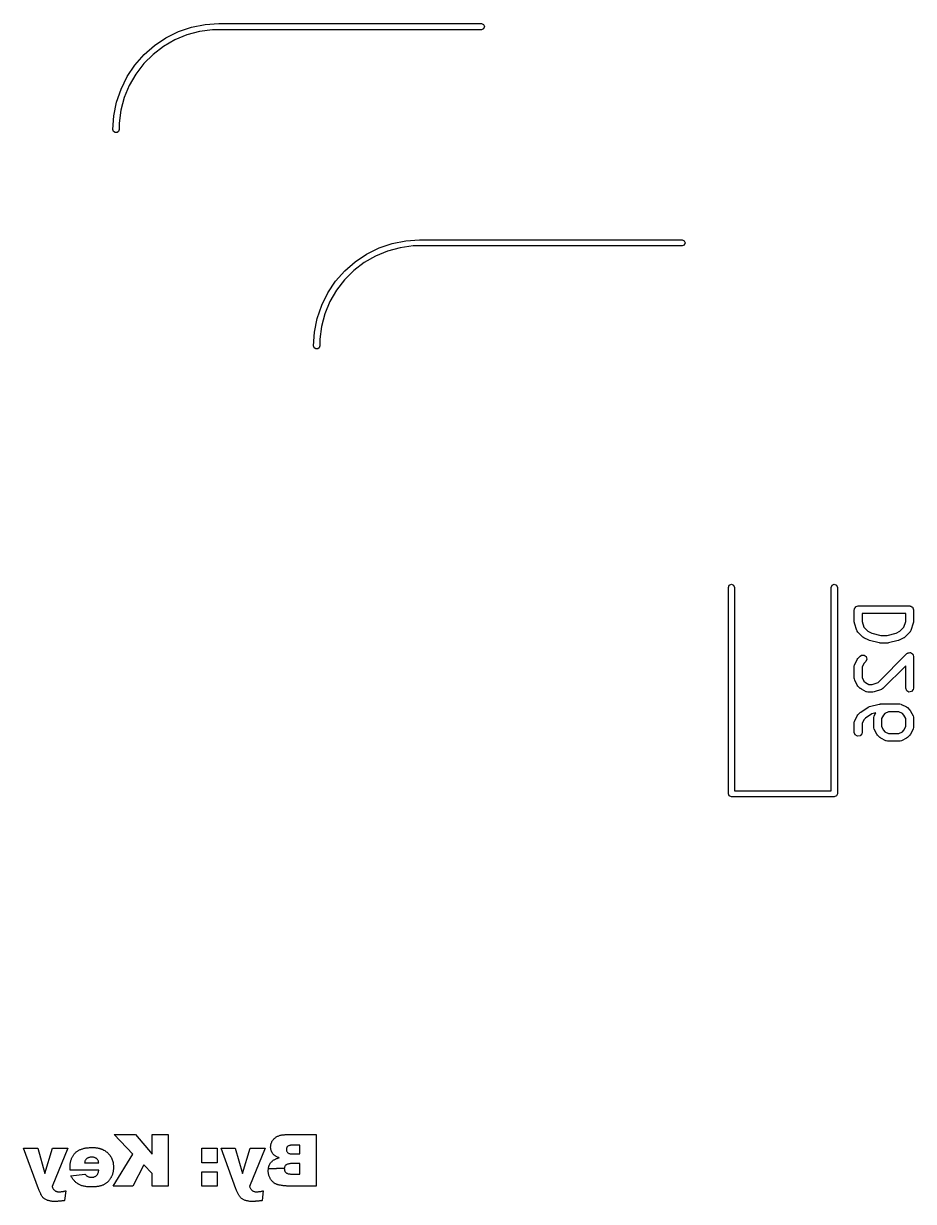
# Model space of a CAD drawing. Extents: x 54 to 195, y -146 to -31.
# Drawn here: x 177.84 to 195.13, y -111.17 to -88.29 of the extents above; entities that cross this region are included whole.
import ezdxf

# ---------------------------------------------------------------- set-up
doc = ezdxf.new("R2010")
doc.units = 0
doc.layers.add('BLACK', color=7, linetype='CONTINUOUS')

msp = doc.modelspace()

# ---------------------------------------------------------------- linework, layer by layer
at = {"layer": 'BLACK', "linetype": 'CONTINUOUS'}
for p, q in [((181.369, -88.3076), (181.637, -88.29)), ((181.637, -88.29), (186.737, -88.29)), ((186.737, -88.29), (186.78, -88.3076)), ((180.607, -88.566), (180.849, -88.4468)), ((181.013, -88.509), (180.778, -88.6063)), ((180.849, -88.4468), (181.104, -88.3602)), ((181.258, -88.4432), (181.013, -88.509)), ((181.104, -88.3602), (181.369, -88.3076)), ((181.51, -88.41), (181.258, -88.4432)), ((181.637, -88.41), (181.51, -88.41)), ((186.737, -88.41), (181.637, -88.41)), ((186.78, -88.3924), (186.737, -88.41)), ((186.78, -88.3076), (186.797, -88.35)), ((186.797, -88.35), (186.78, -88.3924)), ((180.181, -88.8934), (180.383, -88.7157)), ((180.557, -88.7335), (180.356, -88.8883)), ((180.383, -88.7157), (180.607, -88.566)), ((180.778, -88.6063), (180.557, -88.7335)), ((180.003, -89.096), (180.181, -88.8934)), ((180.356, -88.8883), (180.176, -89.0681)), ((179.853, -89.32), (180.003, -89.096)), ((180.176, -89.0681), (180.021, -89.2699)), ((179.734, -89.5617), (179.853, -89.32)), ((180.021, -89.2699), (179.894, -89.4901)), ((179.648, -89.8168), (179.734, -89.5617)), ((179.894, -89.4901), (179.797, -89.7251)), ((179.595, -90.0811), (179.648, -89.8168)), ((179.797, -89.7251), (179.731, -89.9707)), ((179.577, -90.35), (179.595, -90.0811)), ((179.731, -89.9707), (179.697, -90.2228)), ((179.589, -90.3853), (179.577, -90.35)), ((179.697, -90.35), (179.686, -90.3853)), ((179.697, -90.2228), (179.697, -90.35)), ((179.619, -90.4071), (179.589, -90.3853)), ((179.656, -90.4071), (179.619, -90.4071)), ((179.686, -90.3853), (179.656, -90.4071)), ((184.507, -92.766), (184.749, -92.6468)), ((184.749, -92.6468), (185.004, -92.5602)), ((185.158, -92.6432), (184.913, -92.709)), ((185.004, -92.5602), (185.269, -92.5076)), ((185.41, -92.61), (185.158, -92.6432)), ((185.269, -92.5076), (185.537, -92.49)), ((185.537, -92.61), (185.41, -92.61)), ((185.537, -92.49), (190.637, -92.49)), ((190.637, -92.61), (185.537, -92.61)), ((190.637, -92.49), (190.68, -92.5076)), ((190.68, -92.5924), (190.637, -92.61)), ((190.68, -92.5076), (190.697, -92.55)), ((190.697, -92.55), (190.68, -92.5924)), ((184.283, -92.9157), (184.507, -92.766)), ((184.678, -92.8063), (184.457, -92.9335)), ((184.913, -92.709), (184.678, -92.8063)), ((183.903, -93.296), (184.081, -93.0934)), ((184.256, -93.0883), (184.076, -93.2681)), ((184.081, -93.0934), (184.283, -92.9157)), ((184.457, -92.9335), (184.256, -93.0883)), ((183.753, -93.52), (183.903, -93.296)), ((184.076, -93.2681), (183.921, -93.4699)), ((183.634, -93.7617), (183.753, -93.52)), ((183.921, -93.4699), (183.794, -93.6901)), ((183.548, -94.0168), (183.634, -93.7617)), ((183.794, -93.6901), (183.697, -93.9251)), ((183.495, -94.2811), (183.548, -94.0168)), ((183.697, -93.9251), (183.631, -94.1707)), ((183.631, -94.1707), (183.597, -94.4228)), ((183.477, -94.55), (183.495, -94.2811)), ((183.597, -94.4228), (183.597, -94.55)), ((183.489, -94.5853), (183.477, -94.55)), ((183.519, -94.6071), (183.489, -94.5853)), ((183.556, -94.6071), (183.519, -94.6071)), ((183.586, -94.5853), (183.556, -94.6071)), ((183.597, -94.55), (183.586, -94.5853)), ((191.537, -99.24), (191.555, -99.1976)), ((191.537, -103.25), (191.537, -99.24)), ((191.555, -99.1976), (191.597, -99.18)), ((191.597, -99.18), (191.64, -99.1976)), ((191.64, -99.1976), (191.657, -99.24)), ((191.657, -99.24), (191.657, -103.19)), ((193.537, -99.24), (193.555, -99.1976)), ((193.537, -103.19), (193.537, -99.24)), ((193.555, -99.1976), (193.597, -99.18)), ((193.597, -99.18), (193.64, -99.1976)), ((193.64, -99.1976), (193.657, -99.24)), ((193.657, -99.24), (193.657, -103.25)), ((193.985, -99.6757), (193.987, -99.666)), ((193.985, -99.9138), (193.985, -99.6757)), ((193.986, -99.6627), (193.988, -99.6598)), ((193.987, -99.666), (193.986, -99.6627)), ((193.988, -99.6598), (193.99, -99.6501)), ((193.99, -99.6501), (194.002, -99.6351)), ((194.002, -99.6351), (194.012, -99.6183)), ((194.012, -99.6183), (194.018, -99.6159)), ((194.018, -99.6159), (194.023, -99.6108)), ((194.023, -99.6108), (194.042, -99.6074)), ((194.042, -99.6074), (194.06, -99.6007)), ((194.06, -99.6007), (195.06, -99.6007)), ((195.06, -99.6007), (195.07, -99.6024)), ((195.07, -99.6024), (195.073, -99.6019)), ((195.073, -99.6019), (195.076, -99.6035)), ((195.076, -99.6035), (195.086, -99.6052)), ((195.086, -99.6052), (195.101, -99.6178)), ((195.101, -99.6178), (195.118, -99.6275)), ((195.118, -99.6275), (195.12, -99.6339)), ((195.12, -99.6339), (195.125, -99.6382)), ((195.125, -99.6382), (195.128, -99.6574)), ((195.128, -99.6574), (195.135, -99.6757)), ((195.135, -99.6757), (195.135, -99.9138)), ((193.986, -99.9153), (193.985, -99.9138)), ((193.989, -99.9375), (193.986, -99.9153)), ((194.037, -100.08), (193.989, -99.9375)), ((194.985, -99.7507), (194.135, -99.7507)), ((194.135, -99.7507), (194.135, -99.9016)), ((194.135, -99.9016), (194.173, -100.016)), ((194.947, -100.016), (194.985, -99.9016)), ((194.985, -99.9016), (194.985, -99.7507)), ((195.131, -99.9375), (195.084, -100.08)), ((195.135, -99.9138), (195.131, -99.9359)), ((195.131, -99.9359), (195.131, -99.9375)), ((194.039, -100.084), (194.037, -100.08)), ((194.04, -100.088), (194.039, -100.084)), ((194.055, -100.11), (194.04, -100.088)), ((194.15, -100.205), (194.055, -100.11)), ((194.173, -100.016), (194.247, -100.09)), ((194.247, -100.09), (194.324, -100.129)), ((194.324, -100.129), (194.498, -100.172)), ((194.498, -100.172), (194.622, -100.172)), ((194.622, -100.172), (194.796, -100.129)), ((194.796, -100.129), (194.873, -100.09)), ((194.873, -100.09), (194.947, -100.016)), ((195.066, -100.11), (194.97, -100.205)), ((195.067, -100.106), (195.066, -100.11)), ((195.071, -100.103), (195.067, -100.106)), ((195.084, -100.08), (195.071, -100.103)), ((194.151, -100.206), (194.15, -100.205)), ((194.169, -100.219), (194.151, -100.206)), ((194.265, -100.267), (194.169, -100.219)), ((194.268, -100.267), (194.265, -100.267)), ((194.28, -100.272), (194.268, -100.267)), ((194.47, -100.32), (194.28, -100.272)), ((194.474, -100.32), (194.47, -100.32)), ((194.489, -100.322), (194.474, -100.32)), ((194.632, -100.322), (194.489, -100.322)), ((194.635, -100.321), (194.632, -100.322)), ((194.65, -100.32), (194.635, -100.321)), ((194.84, -100.272), (194.65, -100.32)), ((194.843, -100.27), (194.84, -100.272)), ((194.856, -100.267), (194.843, -100.27)), ((194.951, -100.219), (194.856, -100.267)), ((194.952, -100.218), (194.951, -100.219)), ((194.97, -100.205), (194.952, -100.218)), ((193.993, -100.737), (194.041, -100.642)), ((194.041, -100.642), (194.054, -100.624)), ((194.054, -100.624), (194.055, -100.623)), ((194.055, -100.623), (194.102, -100.575)), ((194.102, -100.575), (194.124, -100.56)), ((194.124, -100.56), (194.175, -100.556)), ((194.175, -100.556), (194.217, -100.585)), ((194.23, -100.635), (194.208, -100.681)), ((194.217, -100.585), (194.23, -100.635)), ((194.448, -101.086), (195.007, -100.527)), ((195.007, -100.527), (195.02, -100.518)), ((195.02, -100.518), (195.023, -100.516)), ((195.023, -100.516), (195.025, -100.515)), ((195.025, -100.515), (195.028, -100.513)), ((195.028, -100.513), (195.051, -100.511)), ((195.051, -100.511), (195.073, -100.507)), ((195.073, -100.507), (195.076, -100.508)), ((195.076, -100.508), (195.08, -100.508)), ((195.08, -100.508), (195.098, -100.521)), ((195.098, -100.521), (195.118, -100.532)), ((195.118, -100.532), (195.119, -100.535)), ((195.119, -100.535), (195.122, -100.537)), ((195.122, -100.537), (195.127, -100.559)), ((195.127, -100.559), (195.135, -100.58)), ((195.135, -100.58), (195.135, -101.2)), ((193.985, -100.771), (193.99, -100.745)), ((193.985, -101.009), (193.985, -100.771)), ((193.99, -100.745), (193.993, -100.742)), ((193.993, -100.742), (193.993, -100.737)), ((194.169, -100.72), (194.135, -100.789)), ((194.135, -100.789), (194.135, -100.991)), ((194.208, -100.681), (194.169, -100.72)), ((194.985, -100.762), (194.542, -101.205)), ((194.985, -101.2), (194.985, -100.762)), ((193.987, -101.013), (193.985, -101.009)), ((193.986, -101.018), (193.987, -101.013)), ((193.993, -101.043), (193.986, -101.018)), ((194.041, -101.138), (193.993, -101.043)), ((194.135, -100.991), (194.169, -101.06)), ((194.169, -101.06), (194.2, -101.09)), ((194.2, -101.09), (194.268, -101.125)), ((194.334, -101.125), (194.448, -101.086)), ((194.042, -101.139), (194.041, -101.138)), ((194.055, -101.157), (194.042, -101.139)), ((194.102, -101.205), (194.055, -101.157)), ((194.104, -101.206), (194.102, -101.205)), ((194.122, -101.219), (194.104, -101.206)), ((194.217, -101.267), (194.122, -101.219)), ((194.222, -101.267), (194.217, -101.267)), ((194.225, -101.27), (194.222, -101.267)), ((194.251, -101.275), (194.225, -101.27)), ((194.346, -101.275), (194.251, -101.275)), ((194.268, -101.125), (194.334, -101.125)), ((194.347, -101.274), (194.346, -101.275)), ((194.37, -101.271), (194.347, -101.274)), ((194.512, -101.223), (194.37, -101.271)), ((194.516, -101.22), (194.512, -101.223)), ((194.52, -101.22), (194.516, -101.22)), ((194.542, -101.205), (194.52, -101.22)), ((195.003, -101.248), (194.985, -101.2)), ((195.047, -101.273), (195.003, -101.248)), ((195.098, -101.264), (195.047, -101.273)), ((195.131, -101.225), (195.098, -101.264)), ((195.135, -101.2), (195.131, -101.225)), ((194.114, -101.661), (194.257, -101.566)), ((194.257, -101.566), (194.28, -101.556)), ((194.28, -101.555), (194.47, -101.508)), ((194.28, -101.556), (194.28, -101.555)), ((194.47, -101.508), (194.485, -101.507)), ((194.485, -101.507), (194.489, -101.505)), ((194.489, -101.505), (194.87, -101.505)), ((194.87, -101.505), (194.895, -101.51)), ((194.895, -101.51), (194.899, -101.513)), ((194.899, -101.513), (194.903, -101.513)), ((194.903, -101.513), (194.998, -101.561)), ((194.998, -101.561), (195.016, -101.574)), ((193.993, -101.833), (194.041, -101.737)), ((194.041, -101.737), (194.054, -101.719)), ((194.054, -101.719), (194.055, -101.718)), ((194.055, -101.718), (194.102, -101.67)), ((194.102, -101.67), (194.112, -101.664)), ((194.112, -101.664), (194.114, -101.661)), ((194.203, -101.782), (194.169, -101.815)), ((194.329, -101.698), (194.203, -101.782)), ((194.403, -101.679), (194.329, -101.698)), ((194.366, -101.771), (194.371, -101.745)), ((194.366, -101.961), (194.366, -101.771)), ((194.371, -101.745), (194.373, -101.742)), ((194.373, -101.742), (194.374, -101.737)), ((194.374, -101.737), (194.403, -101.679)), ((194.55, -101.72), (194.516, -101.789)), ((194.516, -101.789), (194.516, -101.944)), ((194.581, -101.69), (194.55, -101.72)), ((194.649, -101.655), (194.581, -101.69)), ((194.852, -101.655), (194.649, -101.655)), ((194.92, -101.69), (194.852, -101.655)), ((194.951, -101.72), (194.92, -101.69)), ((194.985, -101.789), (194.951, -101.72)), ((194.985, -101.944), (194.985, -101.789)), ((195.016, -101.574), (195.018, -101.575)), ((195.018, -101.575), (195.066, -101.623)), ((195.066, -101.623), (195.078, -101.641)), ((195.078, -101.641), (195.08, -101.642)), ((195.08, -101.642), (195.127, -101.737)), ((195.127, -101.737), (195.135, -101.762)), ((195.135, -101.762), (195.134, -101.767)), ((195.134, -101.767), (195.135, -101.771)), ((195.135, -101.771), (195.135, -101.961)), ((193.985, -101.866), (193.99, -101.841)), ((193.985, -102.057), (193.985, -101.866)), ((193.99, -101.841), (193.993, -101.837)), ((193.993, -101.837), (193.993, -101.833)), ((194.169, -101.815), (194.135, -101.884)), ((194.135, -101.884), (194.135, -102.057)), ((194.368, -101.966), (194.366, -101.961)), ((194.367, -101.97), (194.368, -101.966)), ((194.374, -101.995), (194.367, -101.97)), ((194.422, -102.09), (194.374, -101.995)), ((194.516, -101.944), (194.55, -102.012)), ((194.55, -102.012), (194.581, -102.043)), ((194.92, -102.043), (194.951, -102.012)), ((194.951, -102.012), (194.985, -101.944)), ((195.127, -101.995), (195.08, -102.09)), ((195.128, -101.991), (195.127, -101.995)), ((195.131, -101.987), (195.128, -101.991)), ((195.135, -101.961), (195.131, -101.987)), ((194.003, -102.105), (193.985, -102.057)), ((194.047, -102.131), (194.003, -102.105)), ((194.098, -102.122), (194.047, -102.131)), ((194.131, -102.082), (194.098, -102.122)), ((194.135, -102.057), (194.131, -102.082)), ((194.423, -102.091), (194.422, -102.09)), ((194.436, -102.11), (194.423, -102.091)), ((194.483, -102.157), (194.436, -102.11)), ((194.485, -102.158), (194.483, -102.157)), ((194.503, -102.171), (194.485, -102.158)), ((194.598, -102.219), (194.503, -102.171)), ((194.581, -102.043), (194.649, -102.077)), ((194.602, -102.219), (194.598, -102.219)), ((194.606, -102.222), (194.602, -102.219)), ((194.632, -102.227), (194.606, -102.222)), ((194.87, -102.227), (194.632, -102.227)), ((194.649, -102.077), (194.852, -102.077)), ((194.852, -102.077), (194.92, -102.043)), ((194.874, -102.225), (194.87, -102.227)), ((194.878, -102.226), (194.874, -102.225)), ((194.903, -102.219), (194.878, -102.226)), ((194.998, -102.171), (194.903, -102.219)), ((195, -102.17), (194.998, -102.171)), ((195.018, -102.157), (195, -102.17)), ((195.066, -102.11), (195.018, -102.157)), ((195.08, -102.09), (195.066, -102.108)), ((195.066, -102.108), (195.066, -102.11)), ((191.555, -103.292), (191.537, -103.25)), ((191.597, -103.31), (191.555, -103.292)), ((193.597, -103.31), (191.597, -103.31)), ((191.657, -103.19), (193.537, -103.19)), ((193.64, -103.292), (193.597, -103.31)), ((193.657, -103.25), (193.64, -103.292)), ((179.965, -110.247), (179.598, -109.87)), ((179.598, -109.87), (180.012, -109.87)), ((180.012, -109.87), (180.338, -110.248)), ((180.338, -110.248), (180.338, -109.87)), ((180.338, -109.87), (180.649, -109.87)), ((180.649, -109.87), (180.649, -110.87)), ((182.65, -110.049), (182.653, -110.037)), ((182.653, -110.037), (182.657, -110.026)), ((182.657, -110.026), (182.662, -110.016)), ((182.662, -110.016), (182.667, -110.005)), ((182.667, -110.005), (182.673, -109.995)), ((182.673, -109.995), (182.679, -109.985)), ((182.679, -109.985), (182.686, -109.975)), ((182.686, -109.975), (182.694, -109.965)), ((182.694, -109.965), (182.702, -109.956)), ((182.702, -109.956), (182.711, -109.947)), ((182.711, -109.947), (182.72, -109.938)), ((182.72, -109.938), (182.73, -109.93)), ((182.73, -109.93), (182.741, -109.922)), ((182.741, -109.922), (182.752, -109.915)), ((182.752, -109.915), (182.763, -109.908)), ((182.763, -109.908), (182.775, -109.902)), ((182.775, -109.902), (182.788, -109.896)), ((182.788, -109.896), (182.801, -109.891)), ((182.801, -109.891), (182.815, -109.887)), ((182.815, -109.887), (182.829, -109.883)), ((182.829, -109.883), (182.844, -109.879)), ((182.844, -109.879), (182.859, -109.876)), ((182.859, -109.876), (182.875, -109.874)), ((182.875, -109.874), (182.891, -109.872)), ((182.891, -109.872), (182.908, -109.871)), ((182.908, -109.871), (182.926, -109.87)), ((182.926, -109.87), (182.944, -109.87)), ((182.944, -109.87), (183.526, -109.87)), ((183.526, -109.87), (183.526, -110.87)), ((178.128, -110.92), (177.839, -110.135)), ((177.839, -110.135), (178.115, -110.135)), ((178.115, -110.135), (178.254, -110.625)), ((178.254, -110.625), (178.404, -110.135)), ((178.7, -110.135), (178.393, -110.874)), ((178.404, -110.135), (178.7, -110.135)), ((178.808, -110.268), (178.816, -110.258)), ((178.816, -110.258), (178.823, -110.249)), ((178.823, -110.249), (178.831, -110.239)), ((178.831, -110.239), (178.839, -110.231)), ((178.839, -110.231), (178.847, -110.222)), ((178.847, -110.222), (178.856, -110.214)), ((178.856, -110.214), (178.865, -110.206)), ((178.865, -110.206), (178.875, -110.199)), ((178.875, -110.199), (178.885, -110.191)), ((178.885, -110.191), (178.895, -110.185)), ((178.895, -110.185), (178.905, -110.178)), ((178.905, -110.178), (178.916, -110.172)), ((178.916, -110.172), (178.927, -110.166)), ((178.927, -110.166), (178.939, -110.16)), ((178.939, -110.16), (178.951, -110.155)), ((178.951, -110.155), (178.964, -110.15)), ((178.964, -110.15), (178.977, -110.146)), ((178.977, -110.146), (178.99, -110.142)), ((178.99, -110.142), (179.005, -110.138)), ((179.005, -110.138), (179.019, -110.134)), ((179.019, -110.134), (179.034, -110.131)), ((179.034, -110.131), (179.05, -110.129)), ((179.05, -110.129), (179.066, -110.126)), ((179.066, -110.126), (179.083, -110.124)), ((179.083, -110.124), (179.1, -110.123)), ((179.1, -110.123), (179.118, -110.121)), ((179.118, -110.121), (179.136, -110.12)), ((179.136, -110.12), (179.155, -110.12)), ((179.155, -110.12), (179.175, -110.12)), ((179.175, -110.12), (179.186, -110.12)), ((179.186, -110.12), (179.198, -110.12)), ((179.198, -110.12), (179.21, -110.121)), ((179.21, -110.121), (179.221, -110.121)), ((179.221, -110.121), (179.233, -110.122)), ((179.233, -110.122), (179.244, -110.123)), ((179.244, -110.123), (179.255, -110.125)), ((179.255, -110.125), (179.266, -110.126)), ((179.266, -110.126), (179.276, -110.128)), ((179.276, -110.128), (179.287, -110.13)), ((179.287, -110.13), (179.297, -110.132)), ((179.297, -110.132), (179.308, -110.135)), ((179.308, -110.135), (179.318, -110.137)), ((179.318, -110.137), (179.327, -110.14)), ((179.327, -110.14), (179.337, -110.143)), ((179.337, -110.143), (179.347, -110.146)), ((179.347, -110.146), (179.356, -110.15)), ((179.356, -110.15), (179.365, -110.153)), ((179.365, -110.153), (179.383, -110.161)), ((179.383, -110.161), (179.4, -110.17)), ((179.4, -110.17), (179.417, -110.179)), ((179.417, -110.179), (179.433, -110.19)), ((179.433, -110.19), (179.448, -110.201)), ((179.448, -110.201), (179.463, -110.213)), ((179.463, -110.213), (179.477, -110.226)), ((179.477, -110.226), (179.484, -110.233)), ((179.484, -110.233), (179.497, -110.246)), ((179.497, -110.246), (179.509, -110.261)), ((179.509, -110.261), (179.52, -110.276)), ((179.582, -110.87), (179.965, -110.247)), ((181.303, -110.417), (181.303, -110.135)), ((181.303, -110.135), (181.602, -110.135)), ((181.602, -110.135), (181.602, -110.417)), ((181.967, -110.92), (181.678, -110.135)), ((181.678, -110.135), (181.953, -110.135)), ((181.953, -110.135), (182.092, -110.625)), ((182.092, -110.625), (182.243, -110.135)), ((182.538, -110.135), (182.232, -110.874)), ((182.243, -110.135), (182.538, -110.135)), ((182.642, -110.109), (182.643, -110.096)), ((182.642, -110.119), (182.642, -110.109)), ((182.643, -110.13), (182.642, -110.119)), ((182.643, -110.084), (182.645, -110.072)), ((182.643, -110.096), (182.643, -110.084)), ((182.644, -110.14), (182.643, -110.13)), ((182.646, -110.15), (182.644, -110.14)), ((182.645, -110.072), (182.647, -110.06)), ((182.647, -110.157), (182.646, -110.15)), ((182.647, -110.06), (182.65, -110.049)), ((182.648, -110.16), (182.647, -110.157)), ((182.65, -110.169), (182.648, -110.16)), ((182.653, -110.179), (182.65, -110.169)), ((182.656, -110.188), (182.653, -110.179)), ((182.66, -110.197), (182.656, -110.188)), ((182.664, -110.206), (182.66, -110.197)), ((182.669, -110.215), (182.664, -110.206)), ((182.674, -110.223), (182.669, -110.215)), ((182.679, -110.231), (182.674, -110.223)), ((182.685, -110.24), (182.679, -110.231)), ((182.691, -110.248), (182.685, -110.24)), ((182.698, -110.255), (182.691, -110.248)), ((182.705, -110.263), (182.698, -110.255)), ((182.713, -110.27), (182.705, -110.263)), ((182.948, -110.145), (182.947, -110.157)), ((182.947, -110.157), (182.947, -110.165)), ((182.947, -110.165), (182.948, -110.175)), ((182.95, -110.134), (182.948, -110.145)), ((182.948, -110.175), (182.951, -110.186)), ((182.953, -110.124), (182.95, -110.134)), ((182.951, -110.186), (182.955, -110.197)), ((182.958, -110.114), (182.953, -110.124)), ((182.955, -110.197), (182.961, -110.206)), ((182.965, -110.106), (182.958, -110.114)), ((182.961, -110.206), (182.967, -110.215)), ((182.972, -110.098), (182.965, -110.106)), ((182.967, -110.215), (182.976, -110.222)), ((182.976, -110.095), (182.972, -110.098)), ((182.986, -110.089), (182.976, -110.095)), ((182.976, -110.222), (182.986, -110.229)), ((182.995, -110.084), (182.986, -110.089)), ((182.986, -110.229), (182.995, -110.233)), ((183.006, -110.081), (182.995, -110.084)), ((182.995, -110.233), (183.006, -110.237)), ((183.018, -110.078), (183.006, -110.081)), ((183.006, -110.237), (183.019, -110.24)), ((183.028, -110.076), (183.018, -110.078)), ((183.019, -110.24), (183.029, -110.242)), ((183.038, -110.075), (183.028, -110.076)), ((183.029, -110.242), (183.04, -110.243)), ((183.05, -110.074), (183.038, -110.075)), ((183.04, -110.243), (183.051, -110.244)), ((183.062, -110.073), (183.05, -110.074)), ((183.051, -110.244), (183.064, -110.245)), ((183.075, -110.073), (183.062, -110.073)), ((183.064, -110.245), (183.077, -110.245)), ((183.212, -110.073), (183.075, -110.073)), ((183.077, -110.245), (183.212, -110.245)), ((183.212, -110.245), (183.212, -110.073)), ((178.742, -110.492), (178.743, -110.476)), ((178.742, -110.509), (178.742, -110.492)), ((178.743, -110.476), (178.745, -110.46)), ((178.745, -110.46), (178.746, -110.444)), ((178.746, -110.444), (178.748, -110.429)), ((178.748, -110.429), (178.75, -110.417)), ((178.75, -110.417), (178.751, -110.414)), ((178.751, -110.414), (178.754, -110.4)), ((178.754, -110.4), (178.757, -110.386)), ((178.757, -110.386), (178.76, -110.372)), ((178.76, -110.372), (178.764, -110.359)), ((178.764, -110.359), (178.768, -110.346)), ((178.768, -110.346), (178.773, -110.334)), ((178.773, -110.334), (178.778, -110.322)), ((178.778, -110.322), (178.783, -110.31)), ((178.783, -110.31), (178.789, -110.299)), ((178.789, -110.299), (178.795, -110.288)), ((178.795, -110.288), (178.802, -110.278)), ((178.802, -110.278), (178.808, -110.268)), ((179.028, -110.406), (179.026, -110.417)), ((179.026, -110.417), (179.302, -110.417)), ((179.03, -110.396), (179.028, -110.406)), ((179.033, -110.386), (179.03, -110.396)), ((179.037, -110.375), (179.033, -110.386)), ((179.042, -110.364), (179.037, -110.375)), ((179.049, -110.354), (179.042, -110.364)), ((179.056, -110.345), (179.049, -110.354)), ((179.063, -110.338), (179.056, -110.345)), ((179.07, -110.333), (179.063, -110.338)), ((179.079, -110.327), (179.07, -110.333)), ((179.089, -110.322), (179.079, -110.327)), ((179.099, -110.317), (179.089, -110.322)), ((179.111, -110.314), (179.099, -110.317)), ((179.123, -110.311), (179.111, -110.314)), ((179.135, -110.309), (179.123, -110.311)), ((179.145, -110.308), (179.135, -110.309)), ((179.156, -110.307), (179.145, -110.308)), ((179.163, -110.307), (179.156, -110.307)), ((179.175, -110.308), (179.163, -110.307)), ((179.187, -110.309), (179.175, -110.308)), ((179.198, -110.31), (179.187, -110.309)), ((179.209, -110.313), (179.198, -110.31)), ((179.219, -110.316), (179.209, -110.313)), ((179.229, -110.319), (179.219, -110.316)), ((179.239, -110.324), (179.229, -110.319)), ((179.248, -110.329), (179.239, -110.324)), ((179.256, -110.335), (179.248, -110.329)), ((179.264, -110.341), (179.256, -110.335)), ((179.269, -110.346), (179.264, -110.341)), ((179.277, -110.354), (179.269, -110.346)), ((179.283, -110.363), (179.277, -110.354)), ((179.289, -110.373), (179.283, -110.363)), ((179.293, -110.382), (179.289, -110.373)), ((179.296, -110.392), (179.293, -110.382)), ((179.299, -110.403), (179.296, -110.392)), ((179.301, -110.414), (179.299, -110.403)), ((179.302, -110.417), (179.301, -110.414)), ((179.52, -110.276), (179.53, -110.291)), ((179.53, -110.291), (179.539, -110.307)), ((179.539, -110.307), (179.548, -110.323)), ((179.548, -110.323), (179.556, -110.34)), ((179.556, -110.34), (179.563, -110.357)), ((179.563, -110.357), (179.569, -110.375)), ((179.569, -110.375), (179.574, -110.394)), ((179.574, -110.394), (179.578, -110.413)), ((179.578, -110.413), (179.58, -110.422)), ((179.58, -110.422), (179.581, -110.432)), ((179.581, -110.432), (179.583, -110.442)), ((179.583, -110.442), (179.584, -110.452)), ((179.584, -110.452), (179.585, -110.462)), ((179.585, -110.462), (179.586, -110.472)), ((179.586, -110.472), (179.586, -110.483)), ((179.586, -110.483), (179.586, -110.493)), ((179.586, -110.493), (179.587, -110.504)), ((180.177, -110.458), (179.965, -110.87)), ((180.338, -110.626), (180.177, -110.458)), ((181.602, -110.417), (181.303, -110.417)), ((182.605, -110.496), (182.608, -110.485)), ((182.608, -110.485), (182.612, -110.475)), ((182.612, -110.475), (182.615, -110.465)), ((182.615, -110.465), (182.62, -110.456)), ((182.62, -110.456), (182.624, -110.446)), ((182.624, -110.446), (182.629, -110.437)), ((182.629, -110.437), (182.635, -110.428)), ((182.635, -110.428), (182.64, -110.42)), ((182.64, -110.42), (182.647, -110.412)), ((182.647, -110.412), (182.653, -110.404)), ((182.653, -110.404), (182.66, -110.396)), ((182.66, -110.396), (182.668, -110.388)), ((182.668, -110.388), (182.676, -110.381)), ((182.676, -110.381), (182.684, -110.375)), ((182.684, -110.375), (182.693, -110.368)), ((182.693, -110.368), (182.702, -110.362)), ((182.702, -110.362), (182.712, -110.356)), ((182.712, -110.356), (182.722, -110.35)), ((182.722, -110.277), (182.713, -110.27)), ((182.731, -110.283), (182.722, -110.277)), ((182.722, -110.35), (182.733, -110.345)), ((182.74, -110.29), (182.731, -110.283)), ((182.733, -110.345), (182.744, -110.34)), ((182.751, -110.296), (182.74, -110.29)), ((182.744, -110.34), (182.756, -110.335)), ((182.761, -110.301), (182.751, -110.296)), ((182.756, -110.335), (182.768, -110.331)), ((182.773, -110.307), (182.761, -110.301)), ((182.768, -110.331), (182.78, -110.327)), ((182.785, -110.312), (182.773, -110.307)), ((182.78, -110.327), (182.793, -110.323)), ((182.798, -110.316), (182.785, -110.312)), ((182.793, -110.323), (182.806, -110.319)), ((182.806, -110.319), (182.798, -110.316)), ((182.915, -110.491), (182.912, -110.5)), ((182.92, -110.482), (182.915, -110.491)), ((182.926, -110.474), (182.92, -110.482)), ((182.932, -110.466), (182.926, -110.474)), ((182.94, -110.459), (182.932, -110.466)), ((182.949, -110.453), (182.94, -110.459)), ((182.959, -110.448), (182.949, -110.453)), ((182.971, -110.443), (182.959, -110.448)), ((182.981, -110.44), (182.971, -110.443)), ((182.992, -110.438), (182.981, -110.44)), ((183.004, -110.436), (182.992, -110.438)), ((183.016, -110.434), (183.004, -110.436)), ((183.03, -110.433), (183.016, -110.434)), ((183.044, -110.432), (183.03, -110.433)), ((183.054, -110.432), (183.044, -110.432)), ((183.212, -110.432), (183.054, -110.432)), ((183.212, -110.636), (183.212, -110.432)), ((178.742, -110.527), (178.742, -110.509)), ((178.742, -110.557), (178.742, -110.527)), ((179.302, -110.557), (178.742, -110.557)), ((178.758, -110.667), (179.033, -110.636)), ((178.766, -110.681), (178.758, -110.667)), ((178.774, -110.695), (178.766, -110.681)), ((178.782, -110.708), (178.774, -110.695)), ((178.791, -110.721), (178.782, -110.708)), ((178.8, -110.733), (178.791, -110.721)), ((179.033, -110.636), (179.041, -110.645)), ((179.041, -110.645), (179.049, -110.653)), ((179.049, -110.653), (179.057, -110.66)), ((179.057, -110.66), (179.064, -110.667)), ((179.064, -110.667), (179.073, -110.674)), ((179.073, -110.674), (179.082, -110.679)), ((179.082, -110.679), (179.091, -110.683)), ((179.091, -110.683), (179.101, -110.687)), ((179.101, -110.687), (179.11, -110.691)), ((179.11, -110.691), (179.12, -110.693)), ((179.12, -110.693), (179.13, -110.695)), ((179.13, -110.695), (179.14, -110.697)), ((179.14, -110.697), (179.15, -110.698)), ((179.15, -110.698), (179.16, -110.698)), ((179.16, -110.698), (179.168, -110.698)), ((179.168, -110.698), (179.18, -110.697)), ((179.18, -110.697), (179.191, -110.695)), ((179.191, -110.695), (179.202, -110.693)), ((179.202, -110.693), (179.212, -110.689)), ((179.212, -110.689), (179.222, -110.685)), ((179.222, -110.685), (179.232, -110.68)), ((179.232, -110.68), (179.241, -110.675)), ((179.241, -110.675), (179.25, -110.668)), ((179.25, -110.668), (179.258, -110.661)), ((179.258, -110.661), (179.266, -110.653)), ((179.266, -110.653), (179.268, -110.651)), ((179.268, -110.651), (179.274, -110.642)), ((179.274, -110.642), (179.28, -110.633)), ((179.28, -110.633), (179.286, -110.622)), ((179.286, -110.622), (179.29, -110.61)), ((179.29, -110.61), (179.294, -110.601)), ((179.294, -110.601), (179.296, -110.591)), ((179.296, -110.591), (179.299, -110.58)), ((179.299, -110.58), (179.301, -110.569)), ((179.301, -110.569), (179.302, -110.557)), ((179.532, -110.714), (179.525, -110.725)), ((179.539, -110.703), (179.532, -110.714)), ((179.545, -110.691), (179.539, -110.703)), ((179.551, -110.68), (179.545, -110.691)), ((179.556, -110.668), (179.551, -110.68)), ((179.561, -110.655), (179.556, -110.668)), ((179.565, -110.643), (179.561, -110.655)), ((179.569, -110.63), (179.565, -110.643)), ((179.573, -110.617), (179.569, -110.63)), ((179.576, -110.604), (179.573, -110.617)), ((179.579, -110.59), (179.576, -110.604)), ((179.581, -110.576), (179.579, -110.59)), ((179.583, -110.562), (179.581, -110.576)), ((179.585, -110.548), (179.583, -110.562)), ((179.586, -110.534), (179.585, -110.548)), ((179.587, -110.504), (179.586, -110.519)), ((179.586, -110.519), (179.586, -110.534)), ((180.338, -110.87), (180.338, -110.626)), ((181.303, -110.87), (181.303, -110.589)), ((181.303, -110.589), (181.602, -110.589)), ((181.602, -110.589), (181.602, -110.87)), ((182.595, -110.576), (182.596, -110.563)), ((182.596, -110.586), (182.595, -110.576)), ((182.596, -110.551), (182.597, -110.54)), ((182.596, -110.563), (182.596, -110.551)), ((182.596, -110.596), (182.596, -110.586)), ((182.597, -110.61), (182.596, -110.596)), ((182.597, -110.54), (182.598, -110.531)), ((182.599, -110.624), (182.597, -110.61)), ((182.598, -110.531), (182.908, -110.52)), ((182.908, -110.52), (182.598, -110.531)), ((182.598, -110.531), (182.599, -110.528)), ((182.599, -110.528), (182.6, -110.517)), ((182.601, -110.638), (182.599, -110.624)), ((182.6, -110.517), (182.603, -110.506)), ((182.604, -110.652), (182.601, -110.638)), ((182.603, -110.506), (182.605, -110.496)), ((182.608, -110.665), (182.604, -110.652)), ((182.613, -110.679), (182.608, -110.665)), ((182.618, -110.691), (182.613, -110.679)), ((182.623, -110.704), (182.618, -110.691)), ((182.63, -110.716), (182.623, -110.704)), ((182.632, -110.72), (182.63, -110.716)), ((182.639, -110.732), (182.632, -110.72)), ((182.908, -110.52), (182.907, -110.531)), ((182.907, -110.531), (182.908, -110.542)), ((182.909, -110.51), (182.908, -110.52)), ((182.908, -110.542), (182.909, -110.553)), ((182.912, -110.5), (182.909, -110.51)), ((182.909, -110.553), (182.912, -110.564)), ((182.912, -110.564), (182.916, -110.574)), ((182.916, -110.574), (182.92, -110.583)), ((182.92, -110.583), (182.926, -110.592)), ((182.926, -110.592), (182.933, -110.6)), ((182.933, -110.6), (182.94, -110.607)), ((182.94, -110.607), (182.942, -110.609)), ((182.942, -110.609), (182.952, -110.615)), ((182.952, -110.615), (182.963, -110.621)), ((182.963, -110.621), (182.972, -110.624)), ((182.972, -110.624), (182.982, -110.628)), ((182.982, -110.628), (182.992, -110.63)), ((182.992, -110.63), (183.004, -110.632)), ((183.004, -110.632), (183.016, -110.634)), ((183.016, -110.634), (183.03, -110.635)), ((183.03, -110.635), (183.044, -110.635)), ((183.044, -110.635), (183.054, -110.636)), ((183.054, -110.636), (183.212, -110.636)), ((178.134, -110.937), (178.128, -110.92)), ((178.141, -110.952), (178.134, -110.937)), ((178.147, -110.967), (178.141, -110.952)), ((178.393, -110.874), (178.397, -110.885)), ((178.397, -110.885), (178.402, -110.895)), ((178.402, -110.895), (178.406, -110.905)), ((178.406, -110.905), (178.411, -110.914)), ((178.411, -110.914), (178.417, -110.924)), ((178.417, -110.924), (178.424, -110.934)), ((178.424, -110.934), (178.431, -110.943)), ((178.431, -110.943), (178.438, -110.95)), ((178.438, -110.95), (178.445, -110.956)), ((178.809, -110.745), (178.8, -110.733)), ((178.818, -110.757), (178.809, -110.745)), ((178.827, -110.767), (178.818, -110.757)), ((178.837, -110.778), (178.827, -110.767)), ((178.847, -110.787), (178.837, -110.778)), ((178.857, -110.796), (178.847, -110.787)), ((178.867, -110.805), (178.857, -110.796)), ((178.878, -110.813), (178.867, -110.805)), ((178.888, -110.821), (178.878, -110.813)), ((178.899, -110.828), (178.888, -110.821)), ((178.91, -110.835), (178.899, -110.828)), ((178.922, -110.841), (178.91, -110.835)), ((178.934, -110.847), (178.922, -110.841)), ((178.946, -110.852), (178.934, -110.847)), ((178.96, -110.857), (178.946, -110.852)), ((178.974, -110.862), (178.96, -110.857)), ((178.988, -110.866), (178.974, -110.862)), ((179.003, -110.87), (178.988, -110.866)), ((179.019, -110.873), (179.003, -110.87)), ((179.035, -110.876), (179.019, -110.873)), ((179.052, -110.878), (179.035, -110.876)), ((179.07, -110.881), (179.052, -110.878)), ((179.088, -110.882), (179.07, -110.881)), ((179.106, -110.884), (179.088, -110.882)), ((179.126, -110.885), (179.106, -110.884)), ((179.136, -110.885), (179.126, -110.885)), ((179.146, -110.885), (179.136, -110.885)), ((179.156, -110.886), (179.146, -110.885)), ((179.166, -110.886), (179.156, -110.886)), ((179.184, -110.885), (179.166, -110.886)), ((179.201, -110.885), (179.184, -110.885)), ((179.218, -110.884), (179.201, -110.885)), ((179.235, -110.883), (179.218, -110.884)), ((179.251, -110.882), (179.235, -110.883)), ((179.266, -110.88), (179.251, -110.882)), ((179.281, -110.878), (179.266, -110.88)), ((179.296, -110.875), (179.281, -110.878)), ((179.31, -110.873), (179.296, -110.875)), ((179.323, -110.87), (179.31, -110.873)), ((179.336, -110.866), (179.323, -110.87)), ((179.349, -110.863), (179.336, -110.866)), ((179.361, -110.859), (179.349, -110.863)), ((179.373, -110.854), (179.361, -110.859)), ((179.384, -110.85), (179.373, -110.854)), ((179.394, -110.845), (179.384, -110.85)), ((179.405, -110.839), (179.394, -110.845)), ((179.415, -110.834), (179.405, -110.839)), ((179.424, -110.828), (179.415, -110.834)), ((179.434, -110.821), (179.424, -110.828)), ((179.443, -110.814), (179.434, -110.821)), ((179.453, -110.807), (179.443, -110.814)), ((179.462, -110.799), (179.453, -110.807)), ((179.47, -110.791), (179.462, -110.799)), ((179.479, -110.783), (179.47, -110.791)), ((179.487, -110.774), (179.479, -110.783)), ((179.495, -110.765), (179.487, -110.774)), ((179.503, -110.756), (179.495, -110.765)), ((179.511, -110.746), (179.503, -110.756)), ((179.518, -110.736), (179.511, -110.746)), ((179.525, -110.725), (179.518, -110.736)), ((179.965, -110.87), (179.582, -110.87)), ((180.649, -110.87), (180.338, -110.87)), ((181.602, -110.87), (181.303, -110.87)), ((181.973, -110.937), (181.967, -110.92)), ((181.979, -110.952), (181.973, -110.937)), ((181.985, -110.967), (181.979, -110.952)), ((182.232, -110.874), (182.236, -110.885)), ((182.236, -110.885), (182.24, -110.895)), ((182.24, -110.895), (182.245, -110.905)), ((182.245, -110.905), (182.249, -110.914)), ((182.249, -110.914), (182.256, -110.924)), ((182.256, -110.924), (182.262, -110.934)), ((182.262, -110.934), (182.269, -110.943)), ((182.269, -110.943), (182.276, -110.95)), ((182.276, -110.95), (182.284, -110.956)), ((182.646, -110.743), (182.639, -110.732)), ((182.654, -110.754), (182.646, -110.743)), ((182.663, -110.765), (182.654, -110.754)), ((182.672, -110.775), (182.663, -110.765)), ((182.681, -110.784), (182.672, -110.775)), ((182.691, -110.793), (182.681, -110.784)), ((182.701, -110.802), (182.691, -110.793)), ((182.712, -110.81), (182.701, -110.802)), ((182.724, -110.817), (182.712, -110.81)), ((182.731, -110.822), (182.724, -110.817)), ((182.742, -110.828), (182.731, -110.822)), ((182.753, -110.833), (182.742, -110.828)), ((182.763, -110.836), (182.753, -110.833)), ((182.773, -110.84), (182.763, -110.836)), ((182.784, -110.843), (182.773, -110.84)), ((182.796, -110.846), (182.784, -110.843)), ((182.808, -110.849), (182.796, -110.846)), ((182.821, -110.851), (182.808, -110.849)), ((182.835, -110.854), (182.821, -110.851)), ((182.85, -110.856), (182.835, -110.854)), ((182.862, -110.858), (182.85, -110.856)), ((182.875, -110.859), (182.862, -110.858)), ((182.887, -110.861), (182.875, -110.859)), ((182.898, -110.862), (182.887, -110.861)), ((182.908, -110.863), (182.898, -110.862)), ((182.918, -110.864), (182.908, -110.863)), ((182.933, -110.866), (182.918, -110.864)), ((182.945, -110.867), (182.933, -110.866)), ((182.957, -110.868), (182.945, -110.867)), ((182.967, -110.869), (182.957, -110.868)), ((182.979, -110.87), (182.967, -110.869)), ((182.989, -110.87), (182.979, -110.87)), ((183.526, -110.87), (182.989, -110.87)), ((178.153, -110.982), (178.147, -110.967)), ((178.159, -110.995), (178.153, -110.982)), ((178.166, -111.008), (178.159, -110.995)), ((178.172, -111.021), (178.166, -111.008)), ((178.178, -111.032), (178.172, -111.021)), ((178.185, -111.043), (178.178, -111.032)), ((178.191, -111.053), (178.185, -111.043)), ((178.197, -111.063), (178.191, -111.053)), ((178.204, -111.072), (178.197, -111.063)), ((178.21, -111.08), (178.204, -111.072)), ((178.216, -111.088), (178.21, -111.08)), ((178.226, -111.098), (178.216, -111.088)), ((178.229, -111.101), (178.226, -111.098)), ((178.238, -111.109), (178.229, -111.101)), ((178.249, -111.116), (178.238, -111.109)), ((178.259, -111.123), (178.249, -111.116)), ((178.27, -111.13), (178.259, -111.123)), ((178.282, -111.136), (178.27, -111.13)), ((178.295, -111.141), (178.282, -111.136)), ((178.307, -111.146), (178.295, -111.141)), ((178.321, -111.15), (178.307, -111.146)), ((178.335, -111.154), (178.321, -111.15)), ((178.35, -111.158), (178.335, -111.154)), ((178.365, -111.161), (178.35, -111.158)), ((178.381, -111.163), (178.365, -111.161)), ((178.398, -111.165), (178.381, -111.163)), ((178.415, -111.166), (178.398, -111.165)), ((178.433, -111.167), (178.415, -111.166)), ((178.451, -111.167), (178.433, -111.167)), ((178.445, -110.956), (178.451, -110.961)), ((178.451, -110.961), (178.462, -110.967)), ((178.463, -111.167), (178.451, -111.167)), ((178.462, -110.967), (178.471, -110.97)), ((178.476, -111.166), (178.463, -111.167)), ((178.471, -110.97), (178.481, -110.974)), ((178.49, -111.166), (178.476, -111.166)), ((178.481, -110.974), (178.491, -110.976)), ((178.5, -111.165), (178.49, -111.166)), ((178.491, -110.976), (178.502, -110.978)), ((178.511, -111.164), (178.5, -111.165)), ((178.502, -110.978), (178.513, -110.979)), ((178.522, -111.163), (178.511, -111.164)), ((178.513, -110.979), (178.525, -110.979)), ((178.534, -111.162), (178.522, -111.163)), ((178.525, -110.979), (178.535, -110.979)), ((178.546, -111.161), (178.534, -111.162)), ((178.535, -110.979), (178.548, -110.979)), ((178.559, -111.16), (178.546, -111.161)), ((178.548, -110.979), (178.562, -110.978)), ((178.572, -111.159), (178.559, -111.16)), ((178.562, -110.978), (178.575, -110.977)), ((178.586, -111.157), (178.572, -111.159)), ((178.575, -110.977), (178.588, -110.976)), ((178.6, -111.156), (178.586, -111.157)), ((178.588, -110.976), (178.6, -110.974)), ((178.6, -110.974), (178.613, -110.972)), ((178.615, -111.154), (178.6, -111.156)), ((178.613, -110.972), (178.625, -110.969)), ((178.63, -111.152), (178.615, -111.154)), ((178.625, -110.969), (178.637, -110.966)), ((178.638, -111.151), (178.63, -111.152)), ((178.637, -110.966), (178.648, -110.963)), ((178.66, -110.959), (178.638, -111.151)), ((178.648, -110.963), (178.66, -110.959)), ((181.992, -110.982), (181.985, -110.967)), ((181.998, -110.995), (181.992, -110.982)), ((182.004, -111.008), (181.998, -110.995)), ((182.01, -111.021), (182.004, -111.008)), ((182.017, -111.032), (182.01, -111.021)), ((182.023, -111.043), (182.017, -111.032)), ((182.029, -111.053), (182.023, -111.043)), ((182.036, -111.063), (182.029, -111.053)), ((182.042, -111.072), (182.036, -111.063)), ((182.048, -111.08), (182.042, -111.072)), ((182.055, -111.088), (182.048, -111.08)), ((182.064, -111.098), (182.055, -111.088)), ((182.068, -111.101), (182.064, -111.098)), ((182.077, -111.109), (182.068, -111.101)), ((182.087, -111.116), (182.077, -111.109)), ((182.098, -111.123), (182.087, -111.116)), ((182.109, -111.13), (182.098, -111.123)), ((182.121, -111.136), (182.109, -111.13)), ((182.133, -111.141), (182.121, -111.136)), ((182.146, -111.146), (182.133, -111.141)), ((182.16, -111.15), (182.146, -111.146)), ((182.174, -111.154), (182.16, -111.15)), ((182.189, -111.158), (182.174, -111.154)), ((182.204, -111.161), (182.189, -111.158)), ((182.22, -111.163), (182.204, -111.161)), ((182.236, -111.165), (182.22, -111.163)), ((182.254, -111.166), (182.236, -111.165)), ((182.271, -111.167), (182.254, -111.166)), ((182.29, -111.167), (182.271, -111.167)), ((182.284, -110.956), (182.29, -110.961)), ((182.29, -110.961), (182.3, -110.967)), ((182.301, -111.167), (182.29, -111.167)), ((182.3, -110.967), (182.309, -110.97)), ((182.315, -111.166), (182.301, -111.167)), ((182.309, -110.97), (182.319, -110.974)), ((182.329, -111.166), (182.315, -111.166)), ((182.319, -110.974), (182.329, -110.976)), ((182.329, -110.976), (182.34, -110.978)), ((182.339, -111.165), (182.329, -111.166)), ((182.35, -111.164), (182.339, -111.165)), ((182.34, -110.978), (182.352, -110.979)), ((182.361, -111.163), (182.35, -111.164)), ((182.352, -110.979), (182.364, -110.979)), ((182.372, -111.162), (182.361, -111.163)), ((182.364, -110.979), (182.373, -110.979)), ((182.385, -111.161), (182.372, -111.162)), ((182.373, -110.979), (182.387, -110.979)), ((182.397, -111.16), (182.385, -111.161)), ((182.387, -110.979), (182.4, -110.978)), ((182.411, -111.159), (182.397, -111.16)), ((182.4, -110.978), (182.413, -110.977)), ((182.424, -111.157), (182.411, -111.159)), ((182.413, -110.977), (182.426, -110.976)), ((182.439, -111.156), (182.424, -111.157)), ((182.426, -110.976), (182.439, -110.974)), ((182.439, -110.974), (182.451, -110.972)), ((182.453, -111.154), (182.439, -111.156)), ((182.451, -110.972), (182.463, -110.969)), ((182.469, -111.152), (182.453, -111.154)), ((182.463, -110.969), (182.475, -110.966)), ((182.476, -111.151), (182.469, -111.152)), ((182.475, -110.966), (182.487, -110.963)), ((182.498, -110.959), (182.476, -111.151)), ((182.487, -110.963), (182.498, -110.959))]:
    msp.add_line(p, q, dxfattribs=at)

doc.saveas('drawing.dxf')
